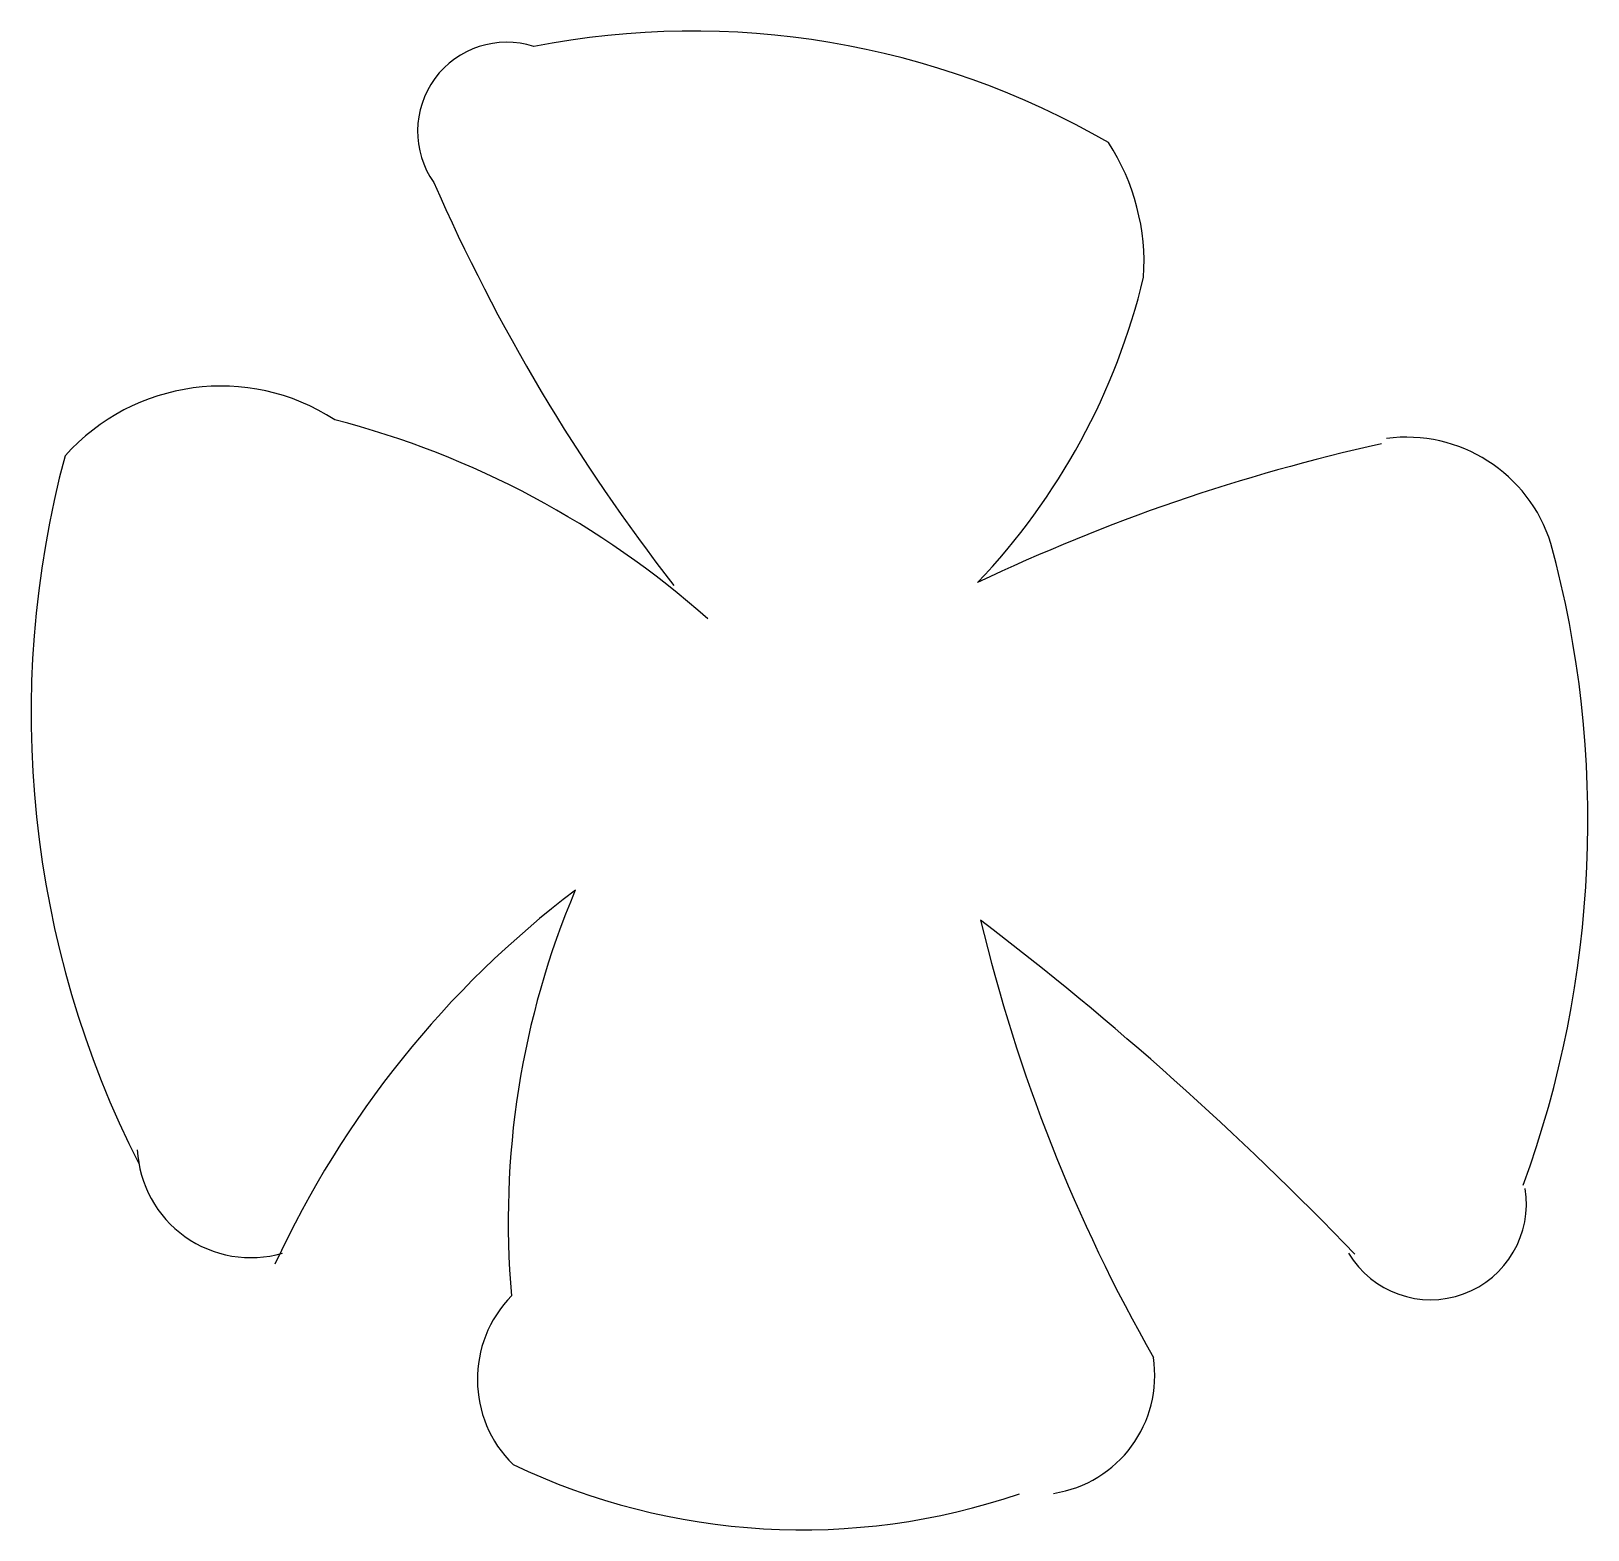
# Model space of a CAD drawing. Extents: x 117.54 to 122.15, y 134.27 to 138.71.
import ezdxf

# ---------------------------------------------------------------- set-up
doc = ezdxf.new("R2010")
doc.units = 0
doc.layers.add('50', color=2, linetype='CONTINUOUS')

msp = doc.modelspace()

# ---------------------------------------------------------------- linework, layer by layer
at = {"layer": '50', "color": 0}
for centre, radius, start, end in [((119.5024, 136.252), 2.4564, 59.9614, 101.0735), ((118.9496, 138.4121), 0.2633, 72.0904, 215.2205), ((120.1857, 138.0237), 0.6514, 356.1267, 32.9966), ((123.8603, 140.5057), 5.596, 203.6568, 217.9068), ((118.9113, 138.4403), 1.9787, 316.4023, 346.5393), ((118.1045, 137.0386), 0.619, 57.0491, 138.2517), ((117.7725, 134.9751), 2.668, 48.3445, 75.4854), ((122.7387, 132.0513), 5.5658, 102.4405, 115.4801), ((121.6134, 137.0574), 0.449, 17.3522, 97.533), ((120.4879, 136.6884), 2.9456, 165, 206.9314), ((119.0159, 136.3713), 3.1352, 339.8625, 15.1627), ((120.9236, 133.8334), 2.9278, 127.1997, 155.2722), ((121.4608, 135.1874), 2.5061, 157.0268, 185.0993), ((125.1395, 137.2197), 4.9207, 193.4328, 209.693), ((114.4782, 128.3781), 9.6842, 43.85299, 52.6504), ((118.1929, 135.4142), 0.3366, 182.9203, 286.1061), ((121.6857, 135.2365), 0.2835, 210.9305, 9.2769), ((119.2167, 134.7171), 0.3533, 135.5254, 225.5254), ((120.5157, 134.729), 0.3533, 278.6555, 8.6555), ((119.8248, 136.2625), 1.9907, 244.545, 288.8777)]:
    msp.add_arc(centre, radius, start, end, dxfattribs=at)

doc.saveas('drawing.dxf')
